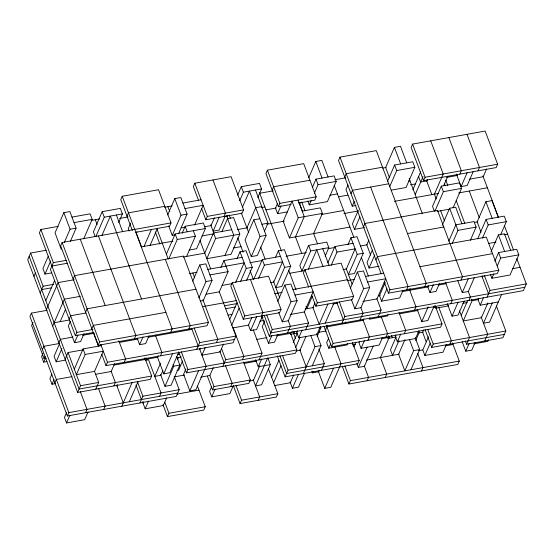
<?xml version="1.0" encoding="UTF-8"?>
<svg xmlns="http://www.w3.org/2000/svg" width="554" height="554" viewBox="0 0 554 554"><rect width="100%" height="100%" fill="white"/><g stroke="black" fill="none" stroke-linecap="round" stroke-linejoin="round"><path stroke-width="0.83" d="M46.301 250.228L30.629 253.046L27.7 259.778L77.622 392.433L150.203 379.393L151.671 376.027L144.836 357.863M58.191 226.378L40.864 229.494L39.403 232.86L76.847 332.352L75.386 335.717L93.107 332.532M33.939 276.356L35.401 272.99M70.372 241.35L76.113 228.151L69.873 211.573L63.821 212.66L55.047 232.846L61.286 249.432M48.316 256.121L42.914 268.545L44.992 274.071L51.591 272.887M44.992 274.071L50.733 260.872M47.076 310.316L31.405 313.128L29.937 316.493L67.38 415.985L176.255 396.422L179.184 389.691L174.316 376.755M40.179 292.941L43.108 286.21L30.629 253.046M40.864 229.494L53.35 262.658L50.421 269.389L75.386 335.717M132.358 230.422L120.765 199.627L122.233 196.261L158.527 189.738L171.006 222.902L62.124 242.465L60.663 245.831L98.106 345.322L206.981 325.759L208.442 322.393L183.485 256.066L74.61 275.629L73.142 278.994M64.326 242.437L70.067 229.238L63.821 212.66M32.949 322.393L31.599 325.503L44.078 358.667L46.349 358.258M45.802 300.628L54.583 280.442M46.418 309.52L58.128 282.602L74.16 279.722M83.737 238.774L92.179 219.363L90.101 213.837L71.951 217.099M118.708 222.473L122.42 213.927L120.343 208.401L102.199 211.663L93.418 231.856L95.198 236.593M42.416 349.657L43.884 346.292L59.555 343.48M52.658 326.105L64.368 299.188L80.399 296.307M42.928 353.514L41.578 356.617L43.655 362.15L46.958 361.554M95.835 236.606L104.277 217.189L102.199 211.663M44.078 358.667L45.089 356.34M60.171 321.652L65.573 309.229M43.655 362.15L45.345 358.265M101.888 235.519L110.322 216.102L141.526 299.015M58.904 342.684L60.365 339.318L73.024 337.047M69.139 319.132L70.607 315.766L85.801 313.038M59.493 343.84L54.091 356.264L56.169 361.79L65.247 360.155M70.33 321.431L68.301 326.091L74.541 342.677L80.593 341.589L83.966 333.827M56.169 361.79L61.91 348.591M51.924 374.068L49.895 378.728L51.979 384.254L55.275 383.666M51.979 384.254L54.001 379.594M127.011 216.205L128.473 212.847L164.767 206.323M54.901 382.821L56.363 379.455L72.034 376.644M65.143 359.269L68.066 352.538L83.737 349.719M85.621 312.158L87.089 308.793L195.964 289.23M74.541 342.677L77.92 334.907M130.612 223.262L128.251 228.698L129.137 231.066M74.305 369.123L83.086 348.93L101.23 345.668M91.867 328.744L93.328 325.378L165.909 312.338M137.053 231.586L136.374 233.137L141.727 247.347M83.086 348.93L85.164 354.456L76.39 374.649L94.533 371.388M66.487 412.758L64.458 417.418L66.535 422.944L84.686 419.69L88.058 411.92M67.38 415.985L68.841 412.619L31.405 313.128M77.622 392.433L80.545 385.702L68.066 352.538M98.106 345.322L99.568 341.957L62.124 242.465M66.535 422.944L69.915 415.181M143.964 246.613L151.394 229.529M94.422 371.644L103.314 351.201L85.164 354.456M150.016 245.526L157.447 228.442M167.689 214.931L174.78 198.623L180.833 197.536L187.072 214.114L178.63 233.532M85.524 412.723L86.992 409.358L80.295 391.567M95.766 389.171L98.695 382.44L94.429 371.118M219.218 291.577L235.962 336.063L233.033 342.794L106.008 365.619L107.469 362.254L100.773 344.456M171.006 222.902L169.545 226.267L135.778 232.334M114.595 363.729L111.215 371.492L95.544 374.31M201.573 208.422L205.832 219.751L242.126 213.228L243.587 209.862L231.108 176.698L194.814 183.222L193.353 186.587L198.526 200.333M175.265 234.848L172.246 235.395L181.019 215.201L174.78 198.623M166.387 254.148L175.168 233.961L205.409 228.525L203.325 222.999L185.181 226.261L182.141 233.248M168.804 258.898L177.245 239.487L175.168 233.961M103.674 409.468L105.135 406.103L98.439 388.306M113.916 385.909L115.377 382.544L111.119 371.222M124.158 362.358L125.62 358.992L118.785 340.828M134.393 338.806L135.862 335.44L98.418 235.949M117.039 386.256L117.718 384.705M149.033 335.828L145.654 343.591L139.608 344.678L142.98 336.915M194.586 225L203.138 205.326L184.988 208.588M186.615 256.412L195.389 236.226L193.311 230.699M121.818 406.207L132.06 382.648M205.832 219.751L207.3 216.385L194.814 183.222M145.432 359.442L146.104 357.891M129.331 401.754L138.105 381.561M205.409 228.525L196.628 248.711L189.205 250.048M214.419 217.861L211.039 225.623L204.44 226.808M158.202 355.716L157.53 357.268L163.769 373.853L169.815 372.766L178.596 352.573M219.197 217.175L213.124 231.15L219.169 230.062L225.249 216.088M231.683 229.702L213.539 232.964L204.758 253.157L183.312 257.008M192.653 281.259L199.745 264.951L205.79 263.863L212.03 280.442L203.256 300.635L200.229 301.175M139.961 402.945L142.89 396.214L137.717 382.461M160.445 355.834L161.913 352.469L155.674 335.89M170.687 332.282L172.155 328.917L122.233 196.261M223.982 216.489L225.443 213.124L212.965 179.96M143.091 403.291L143.77 401.74M160.535 363.175L154.795 376.374L160.847 375.287L162.869 370.626M213.539 232.964L215.617 238.49L206.836 258.683L231.032 254.334L239.813 234.148L233.573 217.563L227.521 218.65L221.787 231.849M227.105 216.836L227.694 215.492M237.604 195.209L241.315 186.663L259.466 183.409L261.543 188.935L257.832 197.473M166.692 397.793L163.319 405.556L145.169 408.817L148.548 401.054M163.769 373.853L172.543 353.66M239.681 200.735L243.4 192.196L241.315 186.663M198.893 297.837L205.984 281.529L199.745 264.951M159.573 396.318L161.034 392.952L148.555 359.788L145.259 360.384M188.838 329.021L190.299 325.655L165.341 259.327M242.354 207.411L249.445 191.109L266.086 235.325L257.312 255.512L251.26 256.599L245.02 240.021L253.801 219.827L259.847 218.747M176.567 356.381L179.835 365.065L171.054 385.252L165.009 386.339L173.783 366.152L173.187 364.574M177.592 359.65L178.603 357.316M224.986 255.422L233.76 235.235L227.521 218.65M220.901 267.589L223.941 260.602L242.084 257.34M182.626 360.889L178.575 370.211L177.065 370.481M298.675 203.069L314.714 200.188L316.175 196.822L303.696 163.659L267.402 170.175L265.941 173.541L278.42 206.704L291.079 204.433M246.911 227.881L255.685 207.688L261.737 206.6M223.941 260.602L228.096 271.654L219.322 291.847L206.123 294.216M185.943 368.867L183.575 374.303L189.821 390.889L195.867 389.801L206.109 366.242L199.412 348.452M197.508 386.2L205.236 406.726L203.768 410.092L167.481 416.615L168.942 413.249L164.78 402.19M291.272 331.804L290.601 333.363L296.84 349.941L295.379 353.307L186.497 372.87L187.965 369.504L181.262 351.707M196.739 349.318L199.669 342.587L194.191 328.023M236.967 258.801L240.007 251.814L246.052 250.727L252.292 267.312L246.551 280.511M199.869 349.664L200.541 348.106M272.18 190.126L273.641 186.76L309.935 180.237M232.258 282.713L230.796 286.079L243.275 319.243L279.569 312.719L281.03 309.354L268.552 276.19L232.258 282.713L244.736 315.877L243.275 319.243M205.326 347.427L201.947 355.19L220.097 351.928L223.47 344.166M235.72 282.284L244.162 262.866L207.868 269.389M189.821 390.889L198.595 370.695M251.26 256.599L260.041 236.413L253.801 219.827M240.505 281.598L246.246 268.399L240.007 251.814M264.597 230.949L267.977 223.186L255.498 190.022M216.351 342.691L217.812 339.325L202.896 299.693M277.526 203.484L275.497 208.138L277.575 213.671L287.478 211.891M278.42 206.704L279.881 203.339L267.402 170.175M229.605 319.741L237.036 302.657M277.575 213.671L280.954 205.901M213.228 367.718L209.855 375.48L200.777 377.115M231.69 325.267L239.113 308.183M253.871 279.022L262.312 259.611L280.456 256.35M258.649 278.337L264.39 265.137L262.312 259.611M211.656 386.678L209.627 391.339L211.711 396.865L229.855 393.603L233.234 385.84M243.469 361.859L250.304 380.016L248.843 383.382L212.549 389.905L214.01 386.54L209.751 375.21M222.791 366.346L225.72 359.622L221.455 348.293M211.711 396.865L215.084 389.102M308.703 177.792L315.794 161.484L321.839 160.397L328.079 176.975M275.677 257.035L278.378 250.823L284.424 249.736L290.663 266.315L281.889 286.508L275.837 287.595L284.618 267.402L278.378 250.823M299.693 203.796L300.275 202.445M262.686 315.579L256.613 329.554L250.56 330.641L248.483 325.115L251.855 317.352M289.444 237.936L298.218 217.75L291.979 201.171L283.198 221.358L289.444 237.936L349.927 227.071M312.269 187.695L315.981 179.15L334.131 175.895L336.209 181.421L327.428 201.608L309.284 204.869L307.802 200.922M250.56 330.641L256.641 316.666M309.284 204.869L311.313 200.209M314.347 193.221L318.065 184.683L315.981 179.15M295.49 236.856L304.271 216.662L298.031 200.084M230.699 386.644L232.161 383.278L225.464 365.481M242.403 359.726L243.864 356.361L233.213 328.051M261.419 315.981L262.887 312.615L250.401 279.451M264.611 321.216L262.243 326.652L268.482 343.238L274.535 342.15L277.907 334.381M424.738 286.633L426.199 283.274L376.277 150.619L339.99 157.135L338.522 160.501L381.138 273.745M277.72 301.376L284.804 285.075L290.857 283.987L297.096 300.566L288.315 320.759L282.27 321.839L278.704 312.366M313.633 233.594L322.414 213.401L320.337 207.875L302.186 211.136M308.62 245.387L299.839 265.574L301.923 271.1L310.697 250.914L308.62 245.387L326.763 242.126L328.847 247.652L325.136 256.197M268.385 368.611L277.817 393.686L276.356 397.052L240.062 403.568L241.53 400.21L236.046 385.646M259.085 359.83L262.007 353.099L253.185 329.644M516.792 258.628L526.3 283.897L523.371 290.628L269.327 336.271L272.249 329.547L266.772 314.984M267.963 358.299L270.338 364.615L258.24 366.79L261.62 359.027M268.482 343.238L271.862 335.468M259.847 365.612L253.434 380.363L249.307 381.104M344.761 177.086L346.229 173.721L382.523 167.197M311.701 295.144L315.863 306.196L352.15 299.679L353.618 296.314L341.132 263.15L304.845 269.666L303.377 273.032L308.73 287.249M282.27 321.839L291.051 301.653L284.804 285.075M267.665 357.939L255.512 385.889L261.564 384.801L270.338 364.615M308.308 269.237L316.75 249.826L322.989 266.412M348.03 184.911L346.001 189.572L352.24 206.15L356.021 205.472M258.212 400.313L259.674 396.948L253.136 379.573M287.471 333.016L290.4 326.285L288.267 320.621M351.007 193.665L352.469 190.299L388.763 183.783M271.467 377.364L278.897 360.28M293.724 333.709L294.742 331.375M273.544 382.89L280.975 365.806M297.325 330.717L296.646 332.275L298.731 337.802L316.874 334.54L320.254 326.777M312.29 296.293L306.888 308.716L306.002 306.348M352.24 206.15L354.269 201.497M327.802 262.873L334.893 246.565L353.043 243.303M293.191 342.739L297.242 333.425M298.731 337.802L302.103 330.039M331.237 265.297L336.977 252.091L334.893 246.565M295.607 347.497L299.998 337.4M314.963 302.976L312.941 307.629L319.18 324.215L327.954 304.021M352.489 342.656L359.186 360.453L357.718 363.819L285.137 376.859L288.059 370.134L282.582 355.571M305.621 329.755L308.543 323.024L304.284 311.701M315.863 306.196L317.324 302.83L304.845 269.666M358.175 210.624L352.434 223.823L354.512 229.349L364.414 227.569M299.97 350.287L306.043 336.313M354.512 229.349L359.92 216.926M347.926 244.771L350.959 237.777L357.011 236.69L363.251 253.275L354.47 273.461L348.424 274.549L357.198 254.362L350.959 237.777M293.717 374.968L290.344 382.738L274.673 385.549M406.712 162.848L400.473 146.27L394.427 147.357L385.646 167.543L389.51 177.806M304.548 373.195L298.474 387.177L292.422 388.264L298.502 374.282M363.486 226.828L364.947 223.463L437.535 210.423L462.493 276.751L461.032 280.116M317.13 336.465L320.842 327.926L320.247 326.348M303.28 373.604L314.984 346.679L310.829 335.627M325.226 323.127L334.007 302.941M387.53 181.331L394.614 165.023L412.765 161.761L414.842 167.287L406.068 187.481L391.221 190.147M325.427 330.205L327.566 325.288M389.607 186.857L396.699 170.549L394.614 165.023M312.255 365.785L321.036 345.592L316.576 333.75M368.832 240.187L366.803 244.847L370.668 255.11M319.056 371.672L312.456 372.863L313.135 371.305M412.571 144.095L411.11 147.461L423.588 180.625L496.176 167.578L497.637 164.219L485.159 131.056L412.571 144.095L425.05 177.259L423.588 180.625M328.695 338.03L326.666 342.691L328.751 348.217L346.894 344.962L347.573 343.404M350.301 288.336L357.392 272.028L363.445 270.941L369.684 287.526L360.903 307.712L354.858 308.8L351.291 299.326M319.18 370.217L318.508 371.776L324.748 388.354L330.793 387.267L341.035 363.715L334.644 346.728M328.751 348.217L330.773 343.563M372.399 250.089L366.997 262.513L369.075 268.039L378.971 266.259M321.431 370.342L324.353 363.611L318.875 349.048M435.174 305.697L442.009 323.861L440.548 327.22L331.666 346.783L333.134 343.418L326.299 325.26M341.908 323.231L344.837 316.5L339.36 301.944M369.075 268.039L374.816 254.84M345.038 323.578L345.717 322.026M375.965 259.992L377.426 256.627L486.308 237.064L498.787 270.227L497.326 273.593L388.444 293.156L384.185 281.834M354.858 308.8L363.632 288.613L357.392 272.028M324.748 388.354L333.522 368.168M412.848 189.731L420.618 171.872M360.058 319.97L362.981 313.239L360.855 307.581M415.265 194.482L423.034 176.622M363.86 318.765L363.182 320.316L326.895 326.839M353.791 346.949L355.813 342.289M427.39 179.42L426.719 180.971L431.767 194.392M359.664 341.229L358.992 342.788L361.07 348.314L379.22 345.052L382.592 337.289M369.906 317.677L369.234 319.229L387.378 315.974L388.056 314.416M385.217 282.478L379.476 295.677L381.554 301.203L399.704 297.941L403.077 290.178M361.07 348.314L364.449 340.551M381.554 301.203L386.955 288.779M452.445 342.919L459.28 361.083L457.819 364.449L348.944 384.005L350.405 380.646L344.927 366.083M367.96 340.267L369.428 336.901L363.029 319.914M378.202 316.708L381.131 309.984L376.865 298.654M388.444 293.156L389.905 289.79L339.99 157.135M373.167 346.139L364.394 366.326L358.341 367.413L367.122 347.226M434.308 194.447L443.2 173.998L430.721 140.834M453.096 207.819L461.537 188.408L459.46 182.875L441.309 186.137L432.529 206.33L434.315 211.067M443.733 185.597L447.784 176.276M434.952 211.081L443.387 191.663L441.309 186.137M367.087 380.75L368.549 377.385L364.29 366.055M386.11 337.005L387.571 333.64L381.18 316.653M406.594 289.894L408.056 286.529L370.612 187.037M459.882 174.101L461.344 170.736L448.865 137.572M380.459 357.538L389.233 337.351L388.638 335.772M409.718 290.241L410.396 288.689M442.203 225.333L449.633 208.249L455.679 207.161L461.918 223.747M395.958 334.713L395.286 336.264L397.363 341.79L415.514 338.529L418.886 330.766M473.248 171.525L467.167 185.507L461.122 186.587L467.195 172.613M395.875 337.414L390.473 349.837L392.557 355.37L398.97 340.613M397.363 341.79L400.743 334.027M385.231 377.489L386.699 374.123L380.307 357.136M404.254 333.743L405.715 330.378L399.019 312.581M414.496 310.192L415.957 306.826L409.122 288.662M478.026 170.84L479.494 167.474L467.008 134.31M405.016 339.526L398.603 354.283L404.842 370.861L413.623 350.675L409.461 339.616M428.54 285.428L427.868 286.986L429.946 292.512L435.991 291.425L439.37 283.655M448.782 241.135L455.873 224.827L474.016 221.572L476.094 227.098L470.36 240.298M429.946 292.512L433.325 284.742M452.209 243.559L457.95 230.36L449.633 208.249M486.613 168.949L483.233 176.719L469.217 179.233M434.246 305.753L427.833 320.503L421.781 321.59L428.2 306.84M415.763 340.461L419.482 331.915L417.827 332.213M423.623 329.935L422.605 332.262L426.171 341.742M410.895 369.774L419.669 349.588L415.216 337.739M498.212 217.223L491.973 200.638L485.92 201.725L477.146 221.919L481.011 232.181M428.54 336.735L422.799 349.934L424.876 355.46L443.027 352.199L446.399 344.436M424.876 355.46L430.278 343.037M477.673 238.809L486.114 219.398L504.258 216.136L506.342 221.662L500.601 234.861M421.525 370.965L422.993 367.6L417.64 353.39M504.355 334.374L431.767 347.413L433.235 344.048L427.75 329.485M450.79 303.668L452.251 300.303L445.554 282.512M482.458 238.123L488.192 224.924L486.114 219.398M464.155 301.092L458.075 315.074L452.029 316.154L458.103 302.179M474.397 277.54L468.317 291.515L462.271 292.602L468.345 278.627M461.205 315.42L467.618 300.663M449.917 344.152L451.378 340.786L438.9 307.622M468.933 300.406L470.401 297.041L468.269 291.383M490.976 251.973L498.406 234.889L504.452 233.802L510.691 250.387M471.468 299.174L472.063 300.753L463.283 320.946L481.433 317.684L487.845 302.927M482.305 277.201L482.887 275.857M478.788 298.114L478.109 299.666L480.193 305.199L498.337 301.937M494.881 261.1L498.593 252.562L516.744 249.3L518.821 254.826L510.04 275.019L491.897 278.274L490.408 274.327M480.193 305.199L483.566 297.429M491.897 278.274L493.919 273.621M497.298 265.851L500.678 258.088L498.593 252.562M496.377 305.933L505.816 331.008L502.894 337.732L466.6 344.256L469.522 337.524L459.481 310.836M487.084 297.145L490.006 290.421L484.362 275.414M475.18 342.365L471.807 350.128L465.755 351.215L469.134 343.452M492.291 303.024L483.51 323.211L489.556 322.123L501.716 294.167M484.743 340.994L487.672 334.263L481.135 316.895M488.545 339.789L487.873 341.34L473.85 343.861M74.035 222.625L92.179 219.363M104.277 217.189L122.42 213.927M182.91 203.062L201.054 199.8M243.4 192.196L261.543 188.935M91.181 220.45L99.429 218.969M164.593 207.265L172.017 205.929M382.696 168.077L386.069 167.467M119.588 218.449L128.029 216.933M259.694 193.277L273.198 190.853M334.81 179.78L345.779 177.806M70.067 229.238L76.113 228.151M318.065 184.683L336.209 181.421M396.699 170.549L414.842 167.287M181.019 215.201L187.072 214.114M207.3 216.385L243.587 209.862M279.881 203.339L316.175 196.822M425.05 177.259L497.637 164.219M261.488 207.556L264.86 206.947M329.852 195.271L337.448 193.907M408.346 181.172L410.036 180.867M265.934 209.862L276.058 208.041M338.515 196.815L347.801 195.147M427.266 180.874L420.666 182.058L418.589 176.532M446.552 177.405L457.521 175.438M410.431 184.807L415.493 183.893M181.158 227.888L185.285 227.147M177.245 239.487L195.389 236.226M261.924 224.273L267.977 223.186M298.218 217.75L322.414 213.401M443.387 191.663L461.537 188.408M53.35 262.658L66.542 260.283M141.125 246.883L172.952 241.17M201.891 235.969L213.712 233.843M237.285 229.605L247.472 227.777M266.883 224.287L284.299 221.157M321.742 214.433L343.688 210.492M394.33 201.393L438.546 193.443M51.882 266.024L67.553 263.205M343.916 213.553L358.265 210.97M458.698 192.924L487.395 187.771M215.617 238.49L239.813 234.148M260.041 236.413L266.086 235.325M233.456 247.998L241.052 246.634M437.085 211.413L449.46 209.19M43.108 286.21L53.828 284.285M41.64 289.576L51.771 287.755M310.697 250.914L328.847 247.652M407.481 233.525L443.775 227.002M189.551 273.593L196.975 272.256M249.764 262.769L262.139 260.546M286.058 256.253L306.369 252.603M328.127 248.691L335.066 247.444M474.328 222.424L477.707 221.815M360.481 245.983L367.08 244.792M209.952 274.916L228.096 271.654M246.246 268.399L252.292 267.312M264.39 265.137L282.533 261.876L273.759 282.062L270.456 282.658M336.977 252.091L355.121 248.836L346.34 269.022L343.044 269.618M457.95 230.36L476.094 227.098M488.192 224.924L506.342 221.662M205.984 281.529L212.03 280.442M284.618 267.402L290.663 266.315M357.198 254.362L363.251 253.275M222.189 285.428L232.084 283.648M289.825 273.274L305.219 270.511M504.202 234.757L507.582 234.155M488.489 243.483L495.913 242.146M54.126 322.74L69.319 320.011M292.934 289.513L347.379 279.728M365.522 276.467L383.666 273.212M419.96 266.689L492.548 253.649M202.861 306.604L236.676 300.531M274.618 293.71L282.041 292.38M347.206 280.67L354.629 279.334M76.847 332.352L92.885 329.471M224.488 305.822L236.863 303.599M295.019 295.04L313.162 291.778L304.381 311.971L290.365 314.485M367.6 282L385.75 278.738L376.969 298.925L362.946 301.445M500.678 258.088L518.821 254.826M225.499 308.744L235.402 306.964M82.636 335.322L94.18 333.245M291.051 301.653L297.096 300.566M363.632 288.613L369.684 287.526M227.957 315.108L232.084 314.367M99.568 341.957L208.442 322.393M244.736 315.877L281.03 309.354M317.324 302.83L353.618 296.314M389.905 289.79L498.787 270.227M512.464 268.683L520.061 267.319M119.38 342.414L137.946 339.076M148.077 337.254L191.961 329.367M305.06 309.049L313.502 307.532M332.912 304.042L337.137 303.287M378.493 295.857L380.176 295.552M402.121 291.605L428.29 286.91M438.415 285.088L446.012 283.724M261.349 317.809L263.032 317.504M259.881 321.175L264.106 320.42M232.812 327.933L248.483 325.115M199.669 342.587L235.962 336.063M272.249 329.547L308.543 323.024M344.837 316.5L381.131 309.984M490.006 290.421L526.3 283.897M107.469 362.254L234.494 339.429M524.839 287.263L270.788 332.906L264.092 315.115M114.2 365.051L157.8 357.219M256.841 339.429L266.966 337.608M276.578 335.876L290.601 333.363M319.194 328.224L320.842 327.926M399.476 313.799L418.048 310.462M433.235 307.733L435.769 307.276M472.063 300.753L478.663 299.569M177.675 354.56L179.364 354.255M290.428 334.297L297.505 333.03M435.596 308.218L448.795 305.843M462.819 303.329L467.174 302.546M177.058 357.773L181.276 357.011M318.661 332.331L326.084 330.994M173.783 366.152L179.835 365.065M80.545 385.702L98.695 382.44M225.72 359.622L262.007 353.099M151.671 376.027L79.084 389.067L29.161 256.412M187.965 369.504L296.84 349.941M314.984 346.679L321.036 345.592M333.134 343.418L442.009 323.861M296.39 350.931L300.517 350.19M244.065 363.438L256.44 361.215M381.81 338.688L389.233 337.351M174.185 376.9L184.503 375.044M352.275 344.9L355.647 344.297M387.724 338.536L396.158 337.019M418.949 332.919L423.173 332.165M142.89 396.214L179.184 389.691M288.059 370.134L324.353 363.611M433.235 344.048L505.816 331.008M68.841 412.619L177.723 393.056M214.01 386.54L250.304 380.016M359.186 360.453L286.598 373.493L279.902 355.703M413.623 350.675L419.669 349.588M177.051 394.088L198.997 390.148M366.436 360.058L399.15 354.179M418.436 350.717L422.66 349.955M445.444 345.862L453.04 344.498M168.942 413.249L205.236 406.726M241.53 400.21L277.817 393.686M350.405 380.646L459.28 361.083M504.313 225.464L513.523 249.944M482.936 175.93L498.655 217.701M485.92 201.725L492.16 218.311M498.406 234.889L504.646 251.474M469.252 191.033L479.293 217.722M456.364 173.956L461.122 186.587M456.219 200.631L464.744 223.283M445.755 180.078L447.833 185.604M481.848 275.989L488.545 293.786M444.294 183.443L445.181 185.812M434.419 194.184L436.247 199.038M440.506 210.368L444.467 220.88M457.812 280.76L462.271 292.602M409.143 178.499L422.363 213.622M394.427 147.357L400.667 163.936M465.381 341.022L466.6 344.256M462.188 341.742L465.755 351.215M447.272 303.523L452.029 316.154M435.61 306.133L436.524 308.564M425.07 329.616L431.767 347.413M417.328 309.748L421.781 321.59M391.449 335.274L392.364 337.698M334.18 185.223L353.791 237.334M361.346 257.402L368.348 276.01M315.794 161.484L322.033 178.063M346.049 268.233L352.025 284.119M322.795 248.739L329.034 265.324M301.75 202.009L305.019 210.693M313.481 233.186L317.497 243.857M299.098 202.217L302.664 211.69M336.68 302.068L343.376 319.866M356.859 363.466L358.341 367.413M295.337 236.447L301.729 253.434M342.247 366.215L348.944 384.005M323.945 326.258L331.666 346.783M259.514 192.737L281.453 251.031M288.634 270.117L296.065 289.86M311.86 371.284L312.456 372.863M292.817 331.278L295.552 338.563M299.818 349.886L306.21 366.873M260.567 247.015L265.131 259.147M273.351 280.989L279.742 297.976M241.26 212.874L248.691 232.618M229.162 215.049L230.353 218.207M237.784 237.95L243.13 252.16M250.034 270.497L253.379 279.396M290.047 381.948L292.422 388.264M226.648 215.624L227.999 219.204M277.222 355.827L285.137 376.859M261.717 316.05L269.327 336.271M210.742 224.834L213.982 233.442M255.567 359.685L258.24 366.79M200.001 240.519L210.7 268.946M185.181 226.261L187.259 231.787M167.89 206.67L169.718 211.524M192.854 272.997L194.676 277.852M233.366 385.778L240.062 403.568M219.799 351.139L224.252 362.981M168.679 225.914L172.246 235.395M157.052 229.342L168.167 258.884M155.286 231.897L159.871 244.092M191.504 328.155L198.2 345.952M207.376 376.152L212.549 389.905M178.582 351.838L186.497 372.87M116.375 215.014L122.614 231.6M160.549 374.497L165.009 386.339M95.309 219.709L97.13 224.564M163.021 404.766L167.481 416.615M137.226 338.362L139.608 344.678M142.496 401.712L145.169 408.817M135.952 385.023L141.429 399.579M80.275 239.203L105.232 305.538M116.582 385.044L123.279 402.841M93.529 332.455L98.702 346.202M101.749 354.29L106.008 365.619"/></g></svg>
